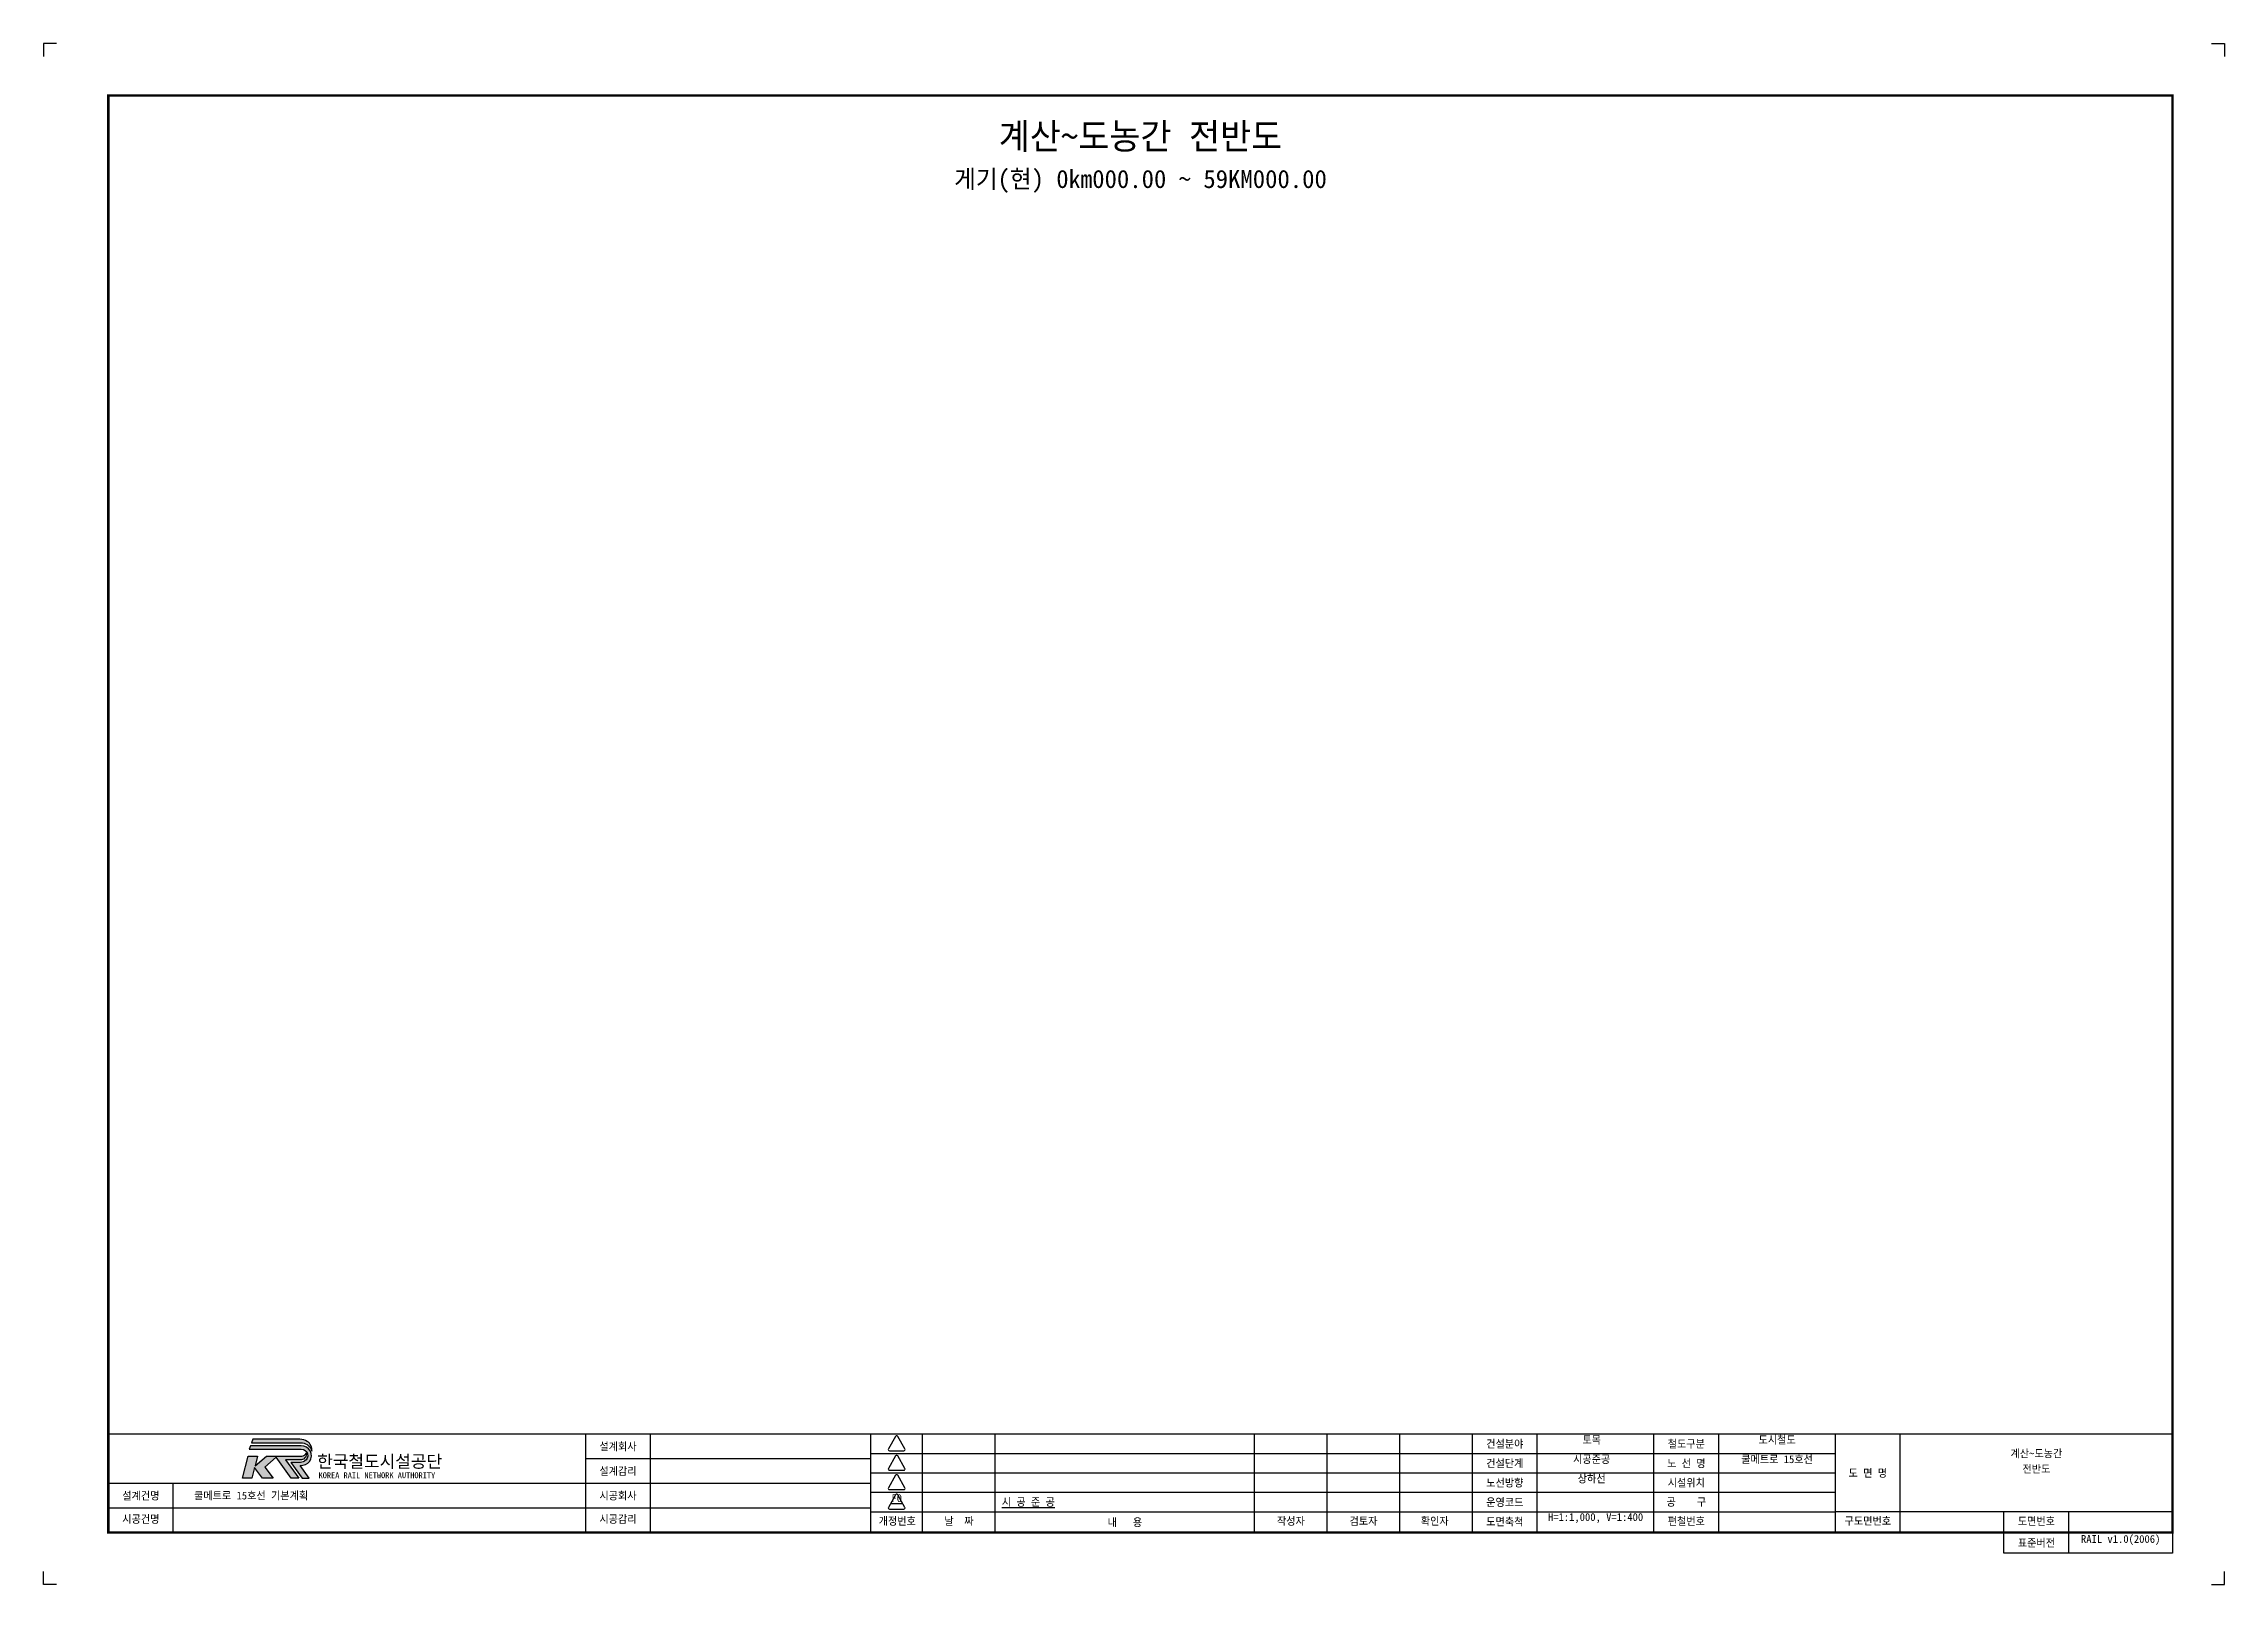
# Model space of a CAD drawing. Header units: inches. Extents: x 0 to 841, y 0 to 594.
import ezdxf
from ezdxf.enums import TextEntityAlignment as Align

# ---------------------------------------------------------------- set-up
doc = ezdxf.new("R2010")
doc.units = ezdxf.units.IN
doc.header["$MEASUREMENT"] = 0
doc.layers.add('CX-BORD', color=7, linetype='Continuous')
doc.styles.add('KORAIL', font='GulimChe')

# ---------------------------------------------------------------- blocks, each defined once
blk = doc.blocks.new('CXGLOGO-UNIT-KRNA-COLOR')
for color, points in [(166, [(20.4, 12.8, 0.12498), (15.7, 14.2), (-14.6, 14.2), (-15.4, 11.9), (17.3, 11.9, -0.307728), (23.3, 6.6, 0.302614)]), (166, [(-17.6, 3.4), (-11.6, 3.4), (-13.1, -2.8), (-5.8, 3.4), (16.9, 3.4, 0.27773), (19.7, 5.5, -0.486141), (16.7, 1.1), (6.4, 1.1), (15, -10.7), (10.1, -10.7), (0.4, 2.7), (-6.9, -3.7), (-1.4, -10.8), (-8.3, -10.8), (-13.5, -4), (-15.1, -10.8), (-21.2, -10.8)]), (46, [(18.6, 0.2, -0.142195), (15.3, -0.7), (9.8, -0.7), (17.2, -10.8), (21.7, -10.8), (15.9, -2.7, 0.197757), (22, 0.1, 0.61792), (16.5, 10), (-16, 10), (-16.8, 7.8), (16.6, 7.8, -0.802668)])]:
    blk.add_hatch(color=color).paths.add_polyline_path(points)
at = {"color": 166}
for points in [[(20.4, 12.8, 0.12498), (15.7, 14.2), (-14.6, 14.2), (-15.4, 11.9), (17.3, 11.9, -0.307728), (23.3, 6.6, 0.302614)], [(-17.6, 3.4), (-11.6, 3.4), (-13.1, -2.8), (-5.8, 3.4), (16.9, 3.4, 0.27773), (19.7, 5.5, -0.486141), (16.7, 1.1), (6.4, 1.1), (15, -10.7), (10.1, -10.7), (0.4, 2.7), (-6.9, -3.7), (-1.4, -10.8), (-8.3, -10.8), (-13.5, -4), (-15.1, -10.8), (-21.2, -10.8)]]:
    blk.add_lwpolyline(points, format="xyb", close=True, dxfattribs=at)
at = {"color": 46}
blk.add_lwpolyline([(18.6, 0.2, -0.142195), (15.3, -0.7), (9.8, -0.7), (17.2, -10.8), (21.7, -10.8), (15.9, -2.7, 0.197757), (22, 0.1, 0.61792), (16.5, 10), (-16, 10), (-16.8, 7.8), (16.6, 7.8, -0.802668)], format="xyb", close=True, dxfattribs=at)
blk = doc.blocks.new('CXGLOGO-KRNA-COLOR')
blk.add_blockref('CXGLOGO-UNIT-KRNA-COLOR', (0, 0))
at = {"color": 166, "style": 'KORAIL'}
for s, height, p in [('한국철도시설공단', 8, (26.8, -4)), ('KOREA RAIL NETWORK AUTHORITY', 3.75, (27.7, -10.8))]:
    blk.add_text(s, height=height, dxfattribs=at).set_placement(p)
blk = doc.blocks.new('CXBLKA1-KRNAH_KW2철기공')
at = {"layer": 'CX-BORD'}
for p, q in [((836, 594), (841, 594)), ((234, 20), (234, 58)), ((319, 50.5), (549.5, 50.5)), ((339, 20), (339, 58)), ((367, 20), (367, 58)), ((467, 20), (467, 58)), ((495, 20), (495, 58)), ((523, 20), (523, 58)), ((549.5, 50.5), (691, 50.5)), ((576, 20), (576, 58)), ((621, 20), (621, 58)), ((646, 20), (646, 58)), ((716, 20), (716, 58)), ((209, 48.5), (319, 48.5)), ((319, 43), (549.5, 43)), ((549.5, 43), (691, 43)), ((25, 39), (319, 39)), ((50, 20), (50, 39)), ((319, 35.5), (549.5, 35.5)), ((549.5, 35.5), (691, 35.5)), ((25, 29.5), (319, 29.5)), ((319, 28), (691, 28)), ((821, 28), (691, 28)), ((756, 20), (756, 28)), ((781, 12), (781, 28))]:
    blk.add_line(p, q, dxfattribs=at)
for points in [[(5, 594), (0, 594), (0, 589)], [(836, 594), (841, 594), (841, 589)], [(5, 0), (0, 0), (0, 5)], [(836, 0), (841, 0), (841, 5)]]:
    blk.add_lwpolyline(points, dxfattribs=at)
at = {"layer": 'CX-BORD', "const_width": 1}
blk.add_lwpolyline([(821, 20), (25, 20), (25, 574), (821, 574)], close=True, dxfattribs=at)
at = {"layer": 'CX-BORD'}
blk.add_lwpolyline([(25, 58, 0.5, 0.5, 0), (821, 58, 0.5, 0.5, 0)], format="xyseb", dxfattribs=at)
at = {"layer": 'CX-BORD', "const_width": 0.5}
for points in [[(209, 20), (209, 58)], [(209, 20), (209, 58)], [(319, 20), (319, 58)], [(551, 20), (551, 58)], [(691, 20), (691, 58)]]:
    blk.add_lwpolyline(points, dxfattribs=at)
at = {"layer": 'CX-BORD'}
for points in [[(328.58, 57.05), (325.78, 52.19, 0.57735), (326.17, 51.52), (331.78, 51.52, 0.57735), (332.17, 52.19), (329.36, 57.05, 0.57735)], [(328.58, 49.55), (325.78, 44.69, 0.57735), (326.17, 44.02), (331.78, 44.02, 0.57735), (332.17, 44.69), (329.36, 49.55, 0.57735)], [(328.58, 42.05), (325.78, 37.19, 0.57735), (326.17, 36.52), (331.78, 36.52, 0.57735), (332.17, 37.19), (329.36, 42.05, 0.57735)], [(328.58, 34.55), (325.78, 29.69, 0.57735), (326.17, 29.02), (331.78, 29.02, 0.57735), (332.17, 29.69), (329.36, 34.55, 0.57735)]]:
    blk.add_lwpolyline(points, format="xyb", close=True, dxfattribs=at)
blk.add_lwpolyline([(821, 20), (821, 12), (756, 12), (756, 20)], close=True, dxfattribs=at)
at = {"layer": 'CX-BORD', "xscale": 0.6, "yscale": 0.6}
blk.add_blockref('CXGLOGO-KRNA-COLOR', (89.41, 47.41), dxfattribs=at)
at = {"layer": 'CX-BORD'}
for s, p in [('설계회사', (221.5, 53.25)), ('건설분야', (563.5, 54.25)), ('철도구분', (633.5, 54.25)), ('설계감리', (221.5, 43.75)), ('건설단계', (563.5, 46.75)), ('노 선 명', (633.5, 46.75)), ('도 면 명', (703.5, 43)), ('설계건명', (37.5, 34.25)), ('시공회사', (221.5, 34.25)), ('노선방향', (563.5, 39.25)), ('시설위치', (633.5, 39.25)), ('시공건명', (37.5, 25.25)), ('시공감리', (221.5, 25.25)), ('개정번호', (329.21, 24.5)), ('날  짜', (353, 24.5)), ('내   용', (417, 24)), ('작성자', (481, 24.5)), ('검토자', (509, 24.5)), ('확인자', (536.5, 24.5)), ('운영코드', (563.5, 31.75)), ('도면축척', (563.5, 24.25)), ('공    구', (633.5, 31.75)), ('편철번호', (633.5, 24.5)), ('구도면번호', (703.5, 24.51)), ('도면번호', (768.5, 24.51))]:
    blk.add_text(s, height=3, dxfattribs=at).set_placement(p, align=Align.MIDDLE)
blk.add_text('표준버전', height=3, dxfattribs=at).set_placement((768.5, 16), align=Align.MIDDLE_CENTER)
at = {"layer": 'CX-BORD', "flags": 1}
blk.add_attdef('TD_CLASSCODE', (25, 576.04), '', height=3, dxfattribs=at)
at = {"layer": 'CX-BORD'}
for tag, height, p in [('TB_MTITIL', 10, (423, 553.33)), ('TB_STITL', 7, (423, 538.33)), ('TR_RNUM4', 3, (329, 54.25)), ('TR_RDAT4', 3, (353, 54.25)), ('TD_FIELD', 3, (597, 54.25)), ('TD_RLCLASS', 3, (668.5, 54.25)), ('TD_DNAME_TOP', 3, (768.5, 48.98)), ('TR_RNUM3', 3, (329, 46.75)), ('TR_RNUM2', 3, (329, 39.25)), ('TR_RDAT3', 3, (353, 46.75)), ('TR_RDAT2', 3, (353, 39.25)), ('TD_DIRCODE', 3, (597, 39.25)), ('TD_CSTEP', 3, (597, 46.75)), ('TD_RLNAME', 3, (668.5, 46.75)), ('TD_RLSECT', 3, (668.5, 39.25)), ('TD_DNAME_MAIN', 3, (768.5, 43)), ('TR_RNUM1', 3, (329, 31.75)), ('TR_RDAT1', 3, (353, 31.75)), ('TD_SYSCODE', 3, (597, 31.75)), ('TD_CSECT', 3, (668.5, 31.75)), ('TD_DNAME_BOT', 3, (768.5, 36.98)), ('SCALE', 3, (598.5, 24.45)), ('TD_DWGNO', 3, (668.5, 24.5)), ('TD_DWGCODE_PREV', 3, (736, 24)), ('TD_DWGCODE', 3, (801, 24)), ('TD_VERSION', 3, (801, 16))]:
    blk.add_attdef(tag, text='', height=height, dxfattribs=at).set_placement(p, align=Align.CENTER)
for tag, p in [('TD_DCOMP', (276.57, 51.75)), ('TR_RCON4', (369.52, 52.75)), ('TR_DGN4', (468.83, 52.75)), ('TR_CHK4', (496.83, 52.75)), ('TR_APP4', (524.83, 52.75)), ('TD_DSCCOMP', (276.69, 42.25)), ('TR_RCON3', (369.52, 45.25)), ('TR_DGN3', (468.83, 45.25)), ('TR_CHK3', (496.83, 45.25)), ('TR_APP3', (524.83, 45.25)), ('TD_DNAME', (58, 32.75)), ('TD_CCOMP', (252.32, 32.75)), ('TR_RCON2', (369.52, 37.75)), ('TR_DGN2', (468.83, 37.75)), ('TR_CHK2', (496.83, 37.75)), ('TR_APP2', (524.83, 37.75)), ('TD_CNAME', (58, 23.65)), ('TD_CSCOMP', (252.32, 23.75)), ('TR_RCON1', (369.52, 30.25)), ('TR_DGN1', (468.83, 30.25)), ('TR_CHK1', (496.83, 30.25)), ('TR_APP1', (524.83, 30.25))]:
    blk.add_attdef(tag, p, '', height=3, dxfattribs=at)

msp = doc.modelspace()

# ---------------------------------------------------------------- block references
at = {"layer": 'CX-BORD'}
ref = msp.add_blockref('CXBLKA1-KRNAH_KW2철기공', (0, 0), dxfattribs=at)
ref.add_attrib('TB_MTITIL', '계산~도농간 전반도', dxfattribs={"height": 10}).set_placement((423, 553.33), align=Align.CENTER)
ref.add_attrib('TB_STITL', '게기(현) 0㎞000.00 ~ 59KM000.00', dxfattribs={"height": 7}).set_placement((423, 538.33), align=Align.CENTER)
ref.add_attrib('TR_RNUM1', '%%UF0', dxfattribs={"height": 3}).set_placement((329, 31.75), align=Align.CENTER)
ref.add_attrib('TR_RCON1', '%%U시 공 준 공', (369.52, 30.25), dxfattribs={"height": 3})
ref.add_attrib('TD_RLCLASS', '도시철도', dxfattribs={"height": 3}).set_placement((668.5, 54.25), align=Align.CENTER)
ref.add_attrib('TD_RLNAME', '쿨메트로 15호선', dxfattribs={"height": 3}).set_placement((668.5, 46.75), align=Align.CENTER)
ref.add_attrib('TD_DIRCODE', '상하선', dxfattribs={"height": 3}).set_placement((597, 39.25), align=Align.CENTER)
ref.add_attrib('TD_FIELD', '토목', dxfattribs={"height": 3}).set_placement((597, 54.25), align=Align.CENTER)
ref.add_attrib('TD_CSTEP', '시공준공', dxfattribs={"height": 3}).set_placement((597, 46.75), align=Align.CENTER)
ref.add_attrib('SCALE', 'H=1:1,000, V=1:400', dxfattribs={"height": 3}).set_placement((598.5, 24.45), align=Align.CENTER)
ref.add_attrib('TD_DNAME', '쿨메트로 15호선 기본계획', (58, 32.75), dxfattribs={"height": 3})
ref.add_attrib('TD_DNAME_TOP', '계산~도농간', dxfattribs={"height": 3}).set_placement((768.5, 48.98), align=Align.CENTER)
ref.add_attrib('TD_DNAME_MAIN', '전반도', dxfattribs={"height": 3}).set_placement((768.5, 43), align=Align.CENTER)
ref.add_attrib('TD_VERSION', 'RAIL v1.0(2006)', dxfattribs={"height": 3}).set_placement((801, 16), align=Align.CENTER)

doc.saveas('drawing.dxf')
